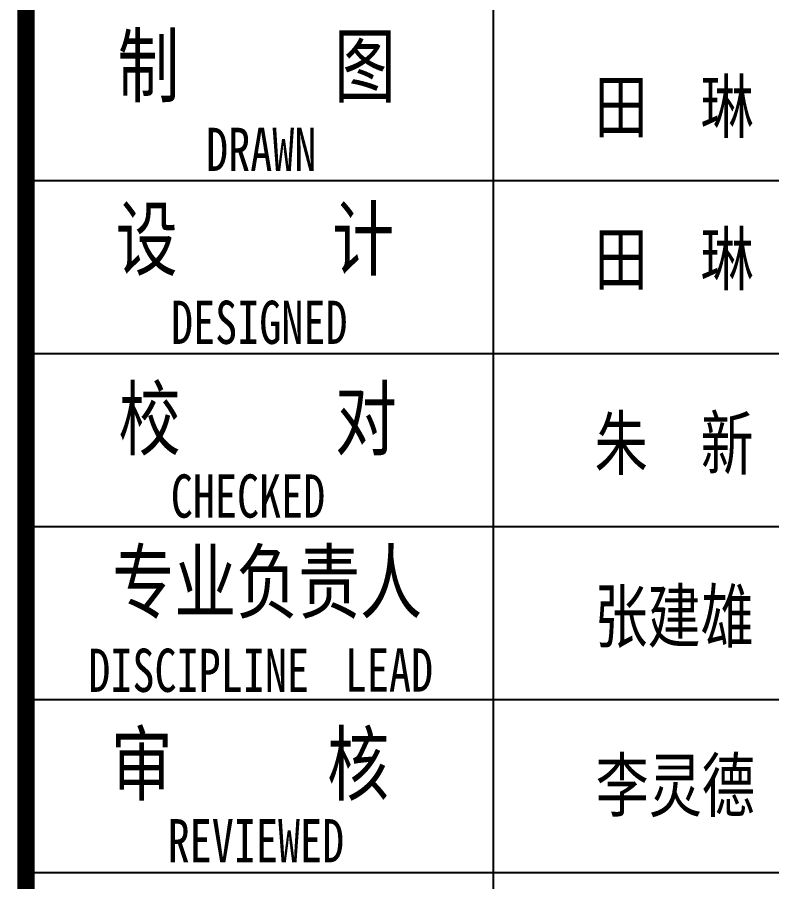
# Model space of a CAD drawing. Extents: x 28773 to 175644, y 7355 to 486294.
# Drawn here: x 145594 to 149954, y 83498 to 88496 of the extents above; entities that cross this region are included whole.
import ezdxf

# ---------------------------------------------------------------- set-up
doc = ezdxf.new("R2010")
doc.units = 0
doc.header["$LTSCALE"] = 1000
doc.header["$MEASUREMENT"] = 0
doc.layers.add('PUB_TITLE', color=7, linetype='Continuous')
doc.styles.add('-宋体', font='', dxfattribs={"width": 0.8})
doc.styles.get('-宋体').set_extended_font_data('SimSun')

msp = doc.modelspace()

# ---------------------------------------------------------------- linework, layer by layer
for p, q in [((145644.1, 69551), (145644.1, 126951)), ((148344.1, 92551.4), (148344.1, 80551.4)), ((145644.1, 87551.4), (153644.1, 87551.4)), ((145644.1, 86551.4), (153644.1, 86551.4)), ((145644.1, 85551.4), (153644.1, 85551.4)), ((145644.1, 84551.4), (153644.1, 84551.4)), ((145644.1, 83551.4), (153644.1, 83551.4))]:
    msp.add_line(p, q)
at = {"layer": 'PUB_TITLE', "const_width": 100}
msp.add_lwpolyline([(145644.1, 126951), (153644.1, 126951), (153644.1, 69551.4), (145644.1, 69551.4)], close=True, dxfattribs=at)

# ---------------------------------------------------------------- texts
at = {"style": '-宋体', "width": 0.75}
for s, height, p in [('制     图', 350, (146173.5, 88041.2)), ('田  琳', 300, (148930.3, 87830.1)), ('DRAWN', 250, (146685.2, 87607.2)), ('设     计', 350, (146163.3, 87040.3)), ('田  琳', 300, (148930.3, 86949.4)), ('DESIGNED', 250, (146482.4, 86607.4)), ('校     对', 350, (146179.4, 86000.3)), ('朱  新', 300, (148930.3, 85883.1)), ('CHECKED', 250, (146481, 85603)), ('专业负责人', 350, (146143.3, 85057)), ('张建雄', 300, (148930.3, 84883.1)), ('DISCIPLINE', 250, (146004.4, 84595.6)), ('LEAD', 250, (147487, 84597)), ('审     核', 350, (146134, 84004.4)), ('李灵德', 300, (148936.8, 83906)), ('REVIEWED', 250, (146462.9, 83610))]:
    msp.add_text(s, height=height, dxfattribs=at).set_placement(p)

doc.saveas('drawing.dxf')
